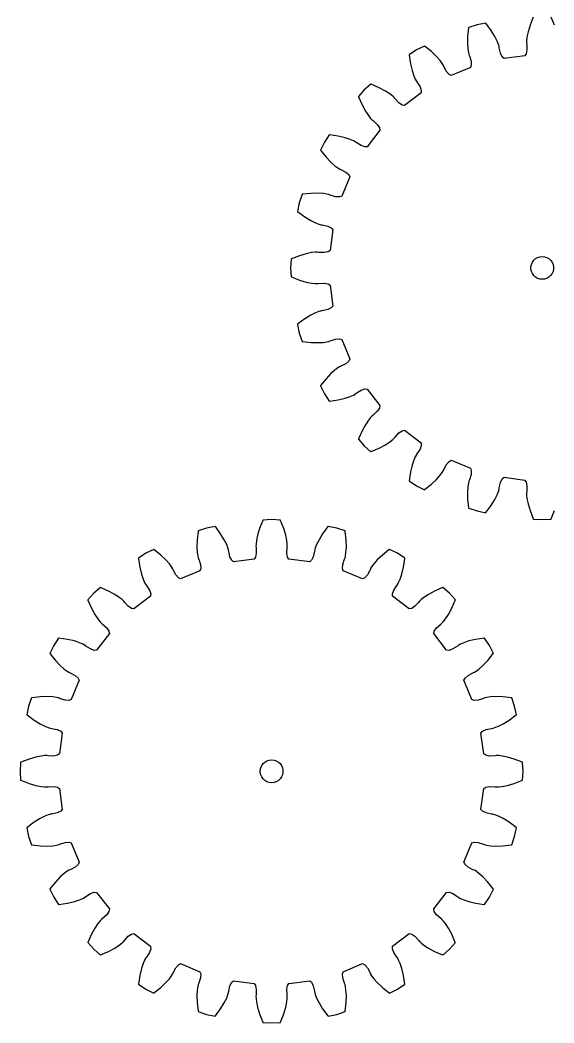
# Model space of a CAD drawing. Extents: x 0 to 209, y 0 to 199.
# Drawn here: x 0 to 70.3, y 0 to 131.9 of the extents above; entities that cross this region are included whole.
import ezdxf

# ---------------------------------------------------------------- set-up
doc = ezdxf.new("R2010")
doc.units = 0

msp = doc.modelspace()

# ---------------------------------------------------------------- linework, layer by layer
for p, q in [((67.53, 132.31), (67.11, 131.24)), ((70.31, 131.24), (69.88, 132.31)), ((59.03, 130.88), (58.9, 129.73)), ((59.04, 130.92), (59.03, 130.88)), ((60.14, 131.29), (59.04, 130.92)), ((61.28, 131.52), (60.14, 131.29)), ((61.3, 131.49), (61.28, 131.52)), ((61.99, 130.56), (61.3, 131.49)), ((67.11, 131.24), (66.84, 130.35)), ((58.9, 129.73), (58.88, 128.81)), ((62.48, 129.77), (61.99, 130.56)), ((62.79, 129.14), (62.48, 129.77)), ((66.7, 129.66), (66.65, 129.19)), ((66.84, 130.35), (66.7, 129.66)), ((52.16, 127.98), (51.19, 127.34)), ((53.2, 128.5), (52.16, 127.98)), ((53.23, 128.48), (53.2, 128.5)), ((54.13, 127.76), (53.23, 128.48)), ((58.88, 128.81), (58.92, 128.11)), ((58.92, 128.11), (58.99, 127.63)), ((62.97, 128.7), (62.79, 129.14)), ((63.04, 128.46), (62.97, 128.7)), ((63.04, 128.44), (63.04, 128.46)), ((63.06, 128.26), (63.04, 128.44)), ((63.23, 127.54), (63.06, 128.26)), ((66.7, 128), (66.6, 127.49)), ((66.65, 129.19), (66.64, 128.93)), ((66.64, 128.93), (66.64, 128.91)), ((66.64, 128.91), (66.67, 128.73)), ((66.67, 128.73), (66.7, 128)), ((51.19, 127.34), (51.19, 127.3)), ((51.19, 127.3), (51.36, 126.16)), ((54.81, 127.12), (54.13, 127.76)), ((55.27, 126.6), (54.81, 127.12)), ((58.99, 127.63), (59.05, 127.39)), ((59.05, 127.39), (59.05, 127.37)), ((59.05, 127.37), (59.12, 127.2)), ((59.12, 127.2), (59.34, 126.5)), ((63.45, 127.07), (63.23, 127.54)), ((63.69, 126.86), (63.45, 127.07)), ((66.42, 127.21), (63.69, 126.86)), ((66.6, 127.49), (66.42, 127.21)), ((51.36, 126.16), (51.58, 125.26)), ((55.56, 126.21), (55.27, 126.6)), ((55.69, 126), (55.56, 126.21)), ((55.7, 125.98), (55.69, 126)), ((55.76, 125.81), (55.7, 125.98)), ((56.11, 125.16), (55.76, 125.81)), ((59.28, 125.67), (56.74, 124.62)), ((59.38, 125.98), (59.28, 125.67)), ((59.34, 126.5), (59.38, 125.98)), ((51.58, 125.26), (51.8, 124.59)), ((51.8, 124.59), (51.99, 124.15)), ((51.99, 124.15), (52.11, 123.93)), ((56.45, 124.76), (56.11, 125.16)), ((56.74, 124.62), (56.45, 124.76)), ((45.3, 122.72), (44.53, 121.85)), ((46.17, 123.49), (45.3, 122.72)), ((46.21, 123.48), (46.17, 123.49)), ((47.27, 123.02), (46.21, 123.48)), ((48.08, 122.58), (47.27, 123.02)), ((52.11, 123.93), (52.12, 123.91)), ((52.12, 123.91), (52.23, 123.77)), ((52.23, 123.77), (52.63, 123.15)), ((52.63, 123.15), (52.8, 122.66)), ((44.53, 121.85), (44.54, 121.81)), ((44.54, 121.81), (45, 120.76)), ((48.67, 122.19), (48.08, 122.58)), ((49.04, 121.89), (48.67, 122.19)), ((49.22, 121.72), (49.04, 121.89)), ((49.24, 121.7), (49.22, 121.72)), ((49.35, 121.56), (49.24, 121.7)), ((49.85, 121.02), (49.35, 121.56)), ((52.78, 122.33), (50.6, 120.66)), ((52.8, 122.66), (52.78, 122.33)), ((45, 120.76), (45.45, 119.94)), ((50.28, 120.72), (49.85, 121.02)), ((50.6, 120.66), (50.28, 120.72)), ((45.45, 119.94), (45.83, 119.35)), ((45.83, 119.35), (46.13, 118.98)), ((46.13, 118.98), (46.3, 118.8)), ((46.3, 118.8), (46.32, 118.78)), ((46.32, 118.78), (46.46, 118.68)), ((47.36, 117.43), (45.69, 115.24)), ((46.46, 118.68), (47, 118.17)), ((47, 118.17), (47.3, 117.75)), ((47.3, 117.75), (47.36, 117.43)), ((40.69, 116.83), (40.04, 115.86)), ((40.72, 116.83), (40.69, 116.83)), ((41.86, 116.66), (40.72, 116.83)), ((42.76, 116.44), (41.86, 116.66)), ((43.43, 116.22), (42.76, 116.44)), ((43.87, 116.03), (43.43, 116.22)), ((40.04, 115.86), (39.53, 114.82)), ((39.53, 114.82), (39.54, 114.79)), ((39.54, 114.79), (40.26, 113.89)), ((44.09, 115.91), (43.87, 116.03)), ((44.11, 115.9), (44.09, 115.91)), ((44.25, 115.79), (44.11, 115.9)), ((44.87, 115.4), (44.25, 115.79)), ((45.36, 115.22), (44.87, 115.4)), ((45.69, 115.24), (45.36, 115.22)), ((40.26, 113.89), (40.9, 113.22)), ((40.9, 113.22), (41.43, 112.75)), ((41.43, 112.75), (41.81, 112.47)), ((41.81, 112.47), (42.02, 112.33)), ((42.02, 112.33), (42.04, 112.32)), ((42.04, 112.32), (42.21, 112.26)), ((42.21, 112.26), (42.86, 111.91)), ((43.4, 111.28), (42.35, 108.74)), ((42.86, 111.91), (43.26, 111.58)), ((43.26, 111.58), (43.4, 111.28)), ((37.11, 108.98), (36.73, 107.88)), ((37.14, 108.99), (37.11, 108.98)), ((38.29, 109.12), (37.14, 108.99)), ((39.21, 109.15), (38.29, 109.12)), ((39.92, 109.1), (39.21, 109.15)), ((40.39, 109.03), (39.92, 109.1)), ((40.63, 108.98), (40.39, 109.03)), ((40.65, 108.97), (40.63, 108.98)), ((40.82, 108.9), (40.65, 108.97)), ((41.52, 108.68), (40.82, 108.9)), ((42.04, 108.64), (41.52, 108.68)), ((42.35, 108.74), (42.04, 108.64)), ((36.73, 107.88), (36.51, 106.74)), ((36.51, 106.74), (36.53, 106.72)), ((36.53, 106.72), (37.46, 106.03)), ((37.46, 106.03), (38.25, 105.54)), ((38.25, 105.54), (38.88, 105.23)), ((38.88, 105.23), (39.32, 105.06)), ((39.32, 105.06), (39.56, 104.98)), ((39.56, 104.98), (39.59, 104.98)), ((39.59, 104.98), (39.76, 104.96)), ((39.76, 104.96), (40.48, 104.8)), ((40.48, 104.8), (40.95, 104.57)), ((41.17, 104.33), (40.81, 101.6)), ((40.95, 104.57), (41.17, 104.33)), ((40.81, 101.6), (40.54, 101.42)), ((35.68, 100.47), (35.6, 99.31)), ((35.71, 100.49), (35.68, 100.47)), ((36.78, 100.91), (35.71, 100.49)), ((37.67, 101.18), (36.78, 100.91)), ((38.36, 101.32), (37.67, 101.18)), ((38.84, 101.37), (38.36, 101.32)), ((39.09, 101.38), (38.84, 101.37)), ((39.11, 101.38), (39.09, 101.38)), ((39.29, 101.35), (39.11, 101.38)), ((40.02, 101.32), (39.29, 101.35)), ((40.54, 101.42), (40.02, 101.32)), ((67.41, 100.06), (67.59, 100.32)), ((67.59, 100.32), (67.83, 100.53)), ((67.83, 100.53), (68.1, 100.68)), ((68.1, 100.68), (68.4, 100.78)), ((68.4, 100.78), (68.71, 100.81)), ((68.71, 100.81), (69.02, 100.78)), ((69.02, 100.78), (69.32, 100.68)), ((69.32, 100.68), (69.59, 100.53)), ((69.59, 100.53), (69.82, 100.32)), ((69.82, 100.32), (70.01, 100.06)), ((35.6, 99.31), (35.68, 98.15)), ((67.22, 99.47), (67.28, 99.78)), ((67.22, 99.16), (67.22, 99.47)), ((67.28, 98.85), (67.22, 99.16)), ((67.28, 99.78), (67.41, 100.06)), ((70.01, 100.06), (70.14, 99.78)), ((70.14, 99.78), (70.2, 99.47)), ((70.2, 99.16), (70.14, 98.85)), ((70.2, 99.47), (70.2, 99.16)), ((35.68, 98.15), (35.71, 98.14)), ((35.71, 98.14), (36.78, 97.71)), ((36.78, 97.71), (37.67, 97.45)), ((67.41, 98.56), (67.28, 98.85)), ((67.59, 98.31), (67.41, 98.56)), ((67.83, 98.1), (67.59, 98.31)), ((68.1, 97.94), (67.83, 98.1)), ((68.4, 97.85), (68.1, 97.94)), ((68.71, 97.81), (68.4, 97.85)), ((69.02, 97.85), (68.71, 97.81)), ((69.32, 97.94), (69.02, 97.85)), ((69.59, 98.1), (69.32, 97.94)), ((69.82, 98.31), (69.59, 98.1)), ((70.01, 98.56), (69.82, 98.31)), ((70.14, 98.85), (70.01, 98.56)), ((37.67, 97.45), (38.36, 97.31)), ((38.36, 97.31), (38.84, 97.25)), ((38.84, 97.25), (39.09, 97.25)), ((39.09, 97.25), (39.11, 97.25)), ((39.11, 97.25), (39.29, 97.27)), ((39.29, 97.27), (40.02, 97.3)), ((40.02, 97.3), (40.54, 97.21)), ((40.54, 97.21), (40.81, 97.03)), ((40.81, 97.03), (41.17, 94.3)), ((39.76, 93.67), (39.59, 93.65)), ((40.48, 93.83), (39.76, 93.67)), ((40.95, 94.05), (40.48, 93.83)), ((41.17, 94.3), (40.95, 94.05)), ((37.46, 92.6), (36.53, 91.91)), ((38.25, 93.08), (37.46, 92.6)), ((38.88, 93.4), (38.25, 93.08)), ((39.32, 93.57), (38.88, 93.4)), ((39.56, 93.64), (39.32, 93.57)), ((39.59, 93.65), (39.56, 93.64)), ((36.53, 91.91), (36.51, 91.88)), ((36.51, 91.88), (36.73, 90.74)), ((36.73, 90.74), (37.11, 89.64)), ((40.65, 89.66), (40.82, 89.73)), ((40.82, 89.73), (41.52, 89.95)), ((41.52, 89.95), (42.04, 89.99)), ((42.04, 89.99), (42.35, 89.88)), ((42.35, 89.88), (43.4, 87.34)), ((37.11, 89.64), (37.14, 89.64)), ((37.14, 89.64), (38.29, 89.51)), ((38.29, 89.51), (39.21, 89.48)), ((39.21, 89.48), (39.92, 89.52)), ((39.92, 89.52), (40.39, 89.59)), ((40.39, 89.59), (40.63, 89.65)), ((40.63, 89.65), (40.65, 89.66)), ((43.4, 87.34), (43.26, 87.05)), ((41.43, 85.88), (40.9, 85.41)), ((41.81, 86.16), (41.43, 85.88)), ((42.02, 86.29), (41.81, 86.16)), ((42.04, 86.3), (42.02, 86.29)), ((42.21, 86.37), (42.04, 86.3)), ((42.86, 86.71), (42.21, 86.37)), ((43.26, 87.05), (42.86, 86.71)), ((40.26, 84.74), (39.54, 83.83)), ((40.9, 85.41), (40.26, 84.74)), ((39.54, 83.83), (39.53, 83.8)), ((39.53, 83.8), (40.04, 82.76)), ((44.25, 82.84), (44.87, 83.23)), ((44.87, 83.23), (45.36, 83.4)), ((45.36, 83.4), (45.69, 83.38)), ((45.69, 83.38), (47.36, 81.2)), ((40.04, 82.76), (40.69, 81.79)), ((40.69, 81.79), (40.72, 81.8)), ((40.72, 81.8), (41.86, 81.97)), ((41.86, 81.97), (42.76, 82.18)), ((42.76, 82.18), (43.43, 82.4)), ((43.43, 82.4), (43.87, 82.59)), ((43.87, 82.59), (44.09, 82.71)), ((44.09, 82.71), (44.11, 82.73)), ((44.11, 82.73), (44.25, 82.84)), ((47.3, 80.88), (47, 80.45)), ((47.36, 81.2), (47.3, 80.88)), ((45.83, 79.27), (45.45, 78.69)), ((46.13, 79.65), (45.83, 79.27)), ((46.3, 79.83), (46.13, 79.65)), ((46.32, 79.84), (46.3, 79.83)), ((46.46, 79.95), (46.32, 79.84)), ((47, 80.45), (46.46, 79.95)), ((45, 77.87), (44.54, 76.81)), ((45.45, 78.69), (45, 77.87)), ((49.85, 77.61), (50.28, 77.9)), ((50.28, 77.9), (50.6, 77.97)), ((50.6, 77.97), (52.78, 76.29)), ((44.54, 76.81), (44.53, 76.78)), ((44.53, 76.78), (45.3, 75.9)), ((48.67, 76.44), (49.04, 76.73)), ((49.04, 76.73), (49.22, 76.91)), ((49.22, 76.91), (49.24, 76.92)), ((49.24, 76.92), (49.35, 77.07)), ((49.35, 77.07), (49.85, 77.61)), ((45.3, 75.9), (46.17, 75.14)), ((46.21, 75.15), (47.27, 75.61)), ((47.27, 75.61), (48.08, 76.05)), ((48.08, 76.05), (48.67, 76.44)), ((52.63, 75.48), (52.23, 74.85)), ((52.8, 75.97), (52.63, 75.48)), ((52.78, 76.29), (52.8, 75.97)), ((46.17, 75.14), (46.21, 75.15)), ((51.8, 74.03), (51.58, 73.37)), ((51.99, 74.47), (51.8, 74.03)), ((52.11, 74.69), (51.99, 74.47)), ((52.12, 74.71), (52.11, 74.69)), ((52.23, 74.85), (52.12, 74.71)), ((56.45, 73.86), (56.74, 74.01)), ((56.74, 74.01), (59.28, 72.95)), ((51.58, 73.37), (51.36, 72.47)), ((55.56, 72.41), (55.69, 72.63)), ((55.69, 72.63), (55.7, 72.65)), ((55.7, 72.65), (55.76, 72.81)), ((55.76, 72.81), (56.11, 73.47)), ((56.11, 73.47), (56.45, 73.86)), ((59.28, 72.95), (59.38, 72.64)), ((59.38, 72.64), (59.34, 72.13)), ((51.36, 72.47), (51.19, 71.32)), ((51.19, 71.32), (51.19, 71.29)), ((51.19, 71.29), (52.16, 70.64)), ((54.13, 70.87), (54.81, 71.5)), ((54.81, 71.5), (55.27, 72.03)), ((55.27, 72.03), (55.56, 72.41)), ((59.05, 71.23), (58.99, 70.99)), ((59.12, 71.42), (59.05, 71.26)), ((59.05, 71.26), (59.05, 71.23)), ((59.34, 72.13), (59.12, 71.42)), ((63.23, 71.09), (63.45, 71.55)), ((63.45, 71.55), (63.69, 71.77)), ((63.69, 71.77), (66.42, 71.41)), ((66.42, 71.41), (66.6, 71.14)), ((52.16, 70.64), (53.2, 70.13)), ((53.2, 70.13), (53.23, 70.15)), ((53.23, 70.15), (54.13, 70.87)), ((58.92, 70.52), (58.88, 69.82)), ((58.99, 70.99), (58.92, 70.52)), ((62.79, 69.48), (62.97, 69.92)), ((62.97, 69.92), (63.04, 70.17)), ((63.04, 70.19), (63.06, 70.37)), ((63.04, 70.17), (63.04, 70.19)), ((63.06, 70.37), (63.23, 71.09)), ((66.6, 71.14), (66.7, 70.63)), ((66.7, 70.63), (66.67, 69.89)), ((58.88, 69.82), (58.9, 68.89)), ((58.9, 68.89), (59.03, 67.74)), ((61.99, 68.06), (62.48, 68.85)), ((62.48, 68.85), (62.79, 69.48)), ((66.67, 69.89), (66.64, 69.72)), ((66.64, 69.72), (66.64, 69.69)), ((66.64, 69.69), (66.65, 69.44)), ((66.65, 69.44), (66.7, 68.97)), ((66.7, 68.97), (66.84, 68.28)), ((59.03, 67.74), (59.04, 67.71)), ((59.04, 67.71), (60.14, 67.34)), ((60.14, 67.34), (61.28, 67.11)), ((61.3, 67.14), (61.99, 68.06)), ((66.84, 68.28), (67.11, 67.39)), ((67.11, 67.39), (67.53, 66.32)), ((69.88, 66.32), (70.31, 67.39)), ((31.93, 66.1), (31.5, 65.03)), ((31.94, 66.13), (31.93, 66.1)), ((33.1, 66.21), (31.94, 66.13)), ((34.26, 66.13), (33.1, 66.21)), ((34.28, 66.1), (34.26, 66.13)), ((34.7, 65.03), (34.28, 66.1)), ((61.28, 67.11), (61.3, 67.14)), ((67.53, 66.32), (67.55, 66.28)), ((67.55, 66.28), (68.71, 66.21)), ((68.71, 66.21), (69.87, 66.28)), ((69.87, 66.28), (69.88, 66.32)), ((23.43, 64.67), (23.3, 63.53)), ((23.44, 64.71), (23.43, 64.67)), ((24.54, 65.08), (23.44, 64.71)), ((25.68, 65.31), (24.54, 65.08)), ((25.7, 65.28), (25.68, 65.31)), ((26.39, 64.35), (25.7, 65.28)), ((31.5, 65.03), (31.24, 64.14)), ((34.97, 64.14), (34.7, 65.03)), ((40.51, 65.28), (39.82, 64.35)), ((40.53, 65.31), (40.51, 65.28)), ((41.67, 65.08), (40.53, 65.31)), ((42.77, 64.71), (41.67, 65.08)), ((42.78, 64.67), (42.77, 64.71)), ((42.91, 63.53), (42.78, 64.67)), ((23.3, 63.53), (23.27, 62.6)), ((26.87, 63.56), (26.39, 64.35)), ((27.19, 62.94), (26.87, 63.56)), ((31.1, 63.45), (31.05, 62.98)), ((31.24, 64.14), (31.1, 63.45)), ((35.11, 63.45), (34.97, 64.14)), ((35.16, 62.98), (35.11, 63.45)), ((39.34, 63.56), (39.02, 62.94)), ((39.82, 64.35), (39.34, 63.56)), ((42.94, 62.6), (42.91, 63.53)), ((17.59, 62.29), (16.55, 61.77)), ((17.62, 62.27), (17.59, 62.29)), ((18.53, 61.55), (17.62, 62.27)), ((23.27, 62.6), (23.31, 61.9)), ((27.36, 62.49), (27.19, 62.94)), ((27.43, 62.25), (27.36, 62.49)), ((27.44, 62.23), (27.43, 62.25)), ((27.46, 62.05), (27.44, 62.23)), ((27.62, 61.33), (27.46, 62.05)), ((31.05, 62.98), (31.04, 62.73)), ((31.04, 62.73), (31.04, 62.7)), ((31.04, 62.7), (31.07, 62.53)), ((31.07, 62.53), (31.09, 61.79)), ((35.11, 61.79), (35.14, 62.53)), ((35.14, 62.53), (35.17, 62.7)), ((35.17, 62.73), (35.16, 62.98)), ((35.17, 62.7), (35.17, 62.73)), ((38.75, 62.05), (38.59, 61.33)), ((38.77, 62.23), (38.75, 62.05)), ((38.78, 62.25), (38.77, 62.23)), ((38.85, 62.49), (38.78, 62.25)), ((39.02, 62.94), (38.85, 62.49)), ((42.89, 61.9), (42.94, 62.6)), ((48.58, 62.27), (47.68, 61.55)), ((48.61, 62.29), (48.58, 62.27)), ((49.66, 61.77), (48.61, 62.29)), ((16.55, 61.77), (15.59, 61.13)), ((15.59, 61.13), (15.59, 61.09)), ((15.59, 61.09), (15.76, 59.95)), ((19.2, 60.91), (18.53, 61.55)), ((19.67, 60.39), (19.2, 60.91)), ((23.31, 61.9), (23.38, 61.43)), ((23.38, 61.43), (23.44, 61.18)), ((23.44, 61.18), (23.45, 61.16)), ((23.45, 61.16), (23.52, 60.99)), ((23.52, 60.99), (23.74, 60.29)), ((27.85, 60.86), (27.62, 61.33)), ((28.09, 60.65), (27.85, 60.86)), ((30.82, 61.01), (28.09, 60.65)), ((31, 61.28), (30.82, 61.01)), ((31.09, 61.79), (31, 61.28)), ((35.21, 61.28), (35.11, 61.79)), ((35.39, 61.01), (35.21, 61.28)), ((38.12, 60.65), (35.39, 61.01)), ((38.36, 60.86), (38.12, 60.65)), ((38.59, 61.33), (38.36, 60.86)), ((42.47, 60.29), (42.69, 60.99)), ((42.69, 60.99), (42.76, 61.16)), ((42.76, 61.16), (42.77, 61.18)), ((42.77, 61.18), (42.82, 61.43)), ((42.82, 61.43), (42.89, 61.9)), ((47.01, 60.91), (46.54, 60.39)), ((47.68, 61.55), (47.01, 60.91)), ((50.62, 61.13), (49.66, 61.77)), ((50.45, 59.95), (50.62, 61.09)), ((50.62, 61.09), (50.62, 61.13)), ((15.76, 59.95), (15.97, 59.05)), ((19.95, 60), (19.67, 60.39)), ((20.08, 59.79), (19.95, 60)), ((20.09, 59.77), (20.08, 59.79)), ((20.16, 59.6), (20.09, 59.77)), ((20.5, 58.95), (20.16, 59.6)), ((23.67, 59.46), (21.13, 58.41)), ((23.78, 59.77), (23.67, 59.46)), ((23.74, 60.29), (23.78, 59.77)), ((42.43, 59.77), (42.47, 60.29)), ((42.53, 59.46), (42.43, 59.77)), ((45.08, 58.41), (42.53, 59.46)), ((46.05, 59.6), (45.71, 58.95)), ((46.12, 59.77), (46.05, 59.6)), ((46.13, 59.79), (46.12, 59.77)), ((46.26, 60), (46.13, 59.79)), ((46.54, 60.39), (46.26, 60)), ((50.24, 59.05), (50.45, 59.95)), ((15.97, 59.05), (16.2, 58.38)), ((16.2, 58.38), (16.38, 57.95)), ((20.84, 58.56), (20.5, 58.95)), ((21.13, 58.41), (20.84, 58.56)), ((45.37, 58.56), (45.08, 58.41)), ((45.71, 58.95), (45.37, 58.56)), ((49.82, 57.95), (50.01, 58.38)), ((50.01, 58.38), (50.24, 59.05)), ((10.57, 57.28), (9.7, 56.51)), ((10.6, 57.27), (10.57, 57.28)), ((11.66, 56.81), (10.6, 57.27)), ((12.48, 56.37), (11.66, 56.81)), ((16.38, 57.95), (16.5, 57.72)), ((16.5, 57.72), (16.52, 57.7)), ((16.52, 57.7), (16.63, 57.56)), ((16.63, 57.56), (17.02, 56.94)), ((17.02, 56.94), (17.19, 56.45)), ((49.01, 56.45), (49.19, 56.94)), ((49.19, 56.94), (49.58, 57.56)), ((49.58, 57.56), (49.69, 57.7)), ((49.69, 57.7), (49.7, 57.72)), ((49.7, 57.72), (49.82, 57.95)), ((54.55, 56.81), (53.73, 56.37)), ((55.61, 57.27), (54.55, 56.81)), ((55.64, 57.28), (55.61, 57.27)), ((56.51, 56.51), (55.64, 57.28)), ((9.7, 56.51), (8.93, 55.64)), ((8.93, 55.64), (8.94, 55.61)), ((8.94, 55.61), (9.4, 54.55)), ((13.06, 55.98), (12.48, 56.37)), ((13.44, 55.68), (13.06, 55.98)), ((13.62, 55.51), (13.44, 55.68)), ((13.64, 55.49), (13.62, 55.51)), ((13.74, 55.35), (13.64, 55.49)), ((17.17, 56.12), (14.99, 54.45)), ((17.19, 56.45), (17.17, 56.12)), ((49.03, 56.12), (49.01, 56.45)), ((51.22, 54.45), (49.03, 56.12)), ((52.57, 55.49), (52.47, 55.35)), ((52.59, 55.51), (52.57, 55.49)), ((52.77, 55.68), (52.59, 55.51)), ((53.14, 55.98), (52.77, 55.68)), ((53.73, 56.37), (53.14, 55.98)), ((57.28, 55.64), (56.51, 56.51)), ((56.81, 54.55), (57.27, 55.61)), ((57.27, 55.61), (57.28, 55.64)), ((9.4, 54.55), (9.84, 53.73)), ((14.24, 54.81), (13.74, 55.35)), ((14.67, 54.51), (14.24, 54.81)), ((14.99, 54.45), (14.67, 54.51)), ((51.54, 54.51), (51.22, 54.45)), ((51.97, 54.81), (51.54, 54.51)), ((52.47, 55.35), (51.97, 54.81)), ((56.37, 53.73), (56.81, 54.55)), ((9.84, 53.73), (10.23, 53.14)), ((10.23, 53.14), (10.53, 52.77)), ((10.53, 52.77), (10.7, 52.59)), ((55.51, 52.59), (55.68, 52.77)), ((55.68, 52.77), (55.98, 53.14)), ((55.98, 53.14), (56.37, 53.73)), ((10.7, 52.59), (10.72, 52.57)), ((10.72, 52.57), (10.86, 52.47)), ((10.86, 52.47), (11.4, 51.97)), ((11.4, 51.97), (11.69, 51.54)), ((11.69, 51.54), (11.76, 51.22)), ((54.45, 51.22), (54.51, 51.54)), ((54.51, 51.54), (54.81, 51.97)), ((54.81, 51.97), (55.35, 52.47)), ((55.35, 52.47), (55.49, 52.57)), ((55.49, 52.57), (55.51, 52.59)), ((5.08, 50.62), (4.44, 49.66)), ((5.12, 50.62), (5.08, 50.62)), ((6.26, 50.45), (5.12, 50.62)), ((7.16, 50.24), (6.26, 50.45)), ((7.83, 50.01), (7.16, 50.24)), ((11.76, 51.22), (10.08, 49.03)), ((56.12, 49.03), (54.45, 51.22)), ((59.05, 50.24), (58.38, 50.01)), ((59.95, 50.45), (59.05, 50.24)), ((61.09, 50.62), (59.95, 50.45)), ((61.13, 50.62), (61.09, 50.62)), ((61.77, 49.66), (61.13, 50.62)), ((4.44, 49.66), (3.92, 48.61)), ((8.26, 49.82), (7.83, 50.01)), ((8.48, 49.7), (8.26, 49.82)), ((8.5, 49.69), (8.48, 49.7)), ((8.64, 49.58), (8.5, 49.69)), ((9.27, 49.19), (8.64, 49.58)), ((9.76, 49.01), (9.27, 49.19)), ((10.08, 49.03), (9.76, 49.01)), ((56.45, 49.01), (56.12, 49.03)), ((56.94, 49.19), (56.45, 49.01)), ((57.56, 49.58), (56.94, 49.19)), ((57.7, 49.69), (57.56, 49.58)), ((57.72, 49.7), (57.7, 49.69)), ((57.95, 49.82), (57.72, 49.7)), ((58.38, 50.01), (57.95, 49.82)), ((62.29, 48.61), (61.77, 49.66)), ((3.92, 48.61), (3.94, 48.58)), ((3.94, 48.58), (4.66, 47.68)), ((4.66, 47.68), (5.3, 47.01)), ((60.91, 47.01), (61.55, 47.68)), ((61.55, 47.68), (62.27, 48.58)), ((62.27, 48.58), (62.29, 48.61)), ((5.3, 47.01), (5.82, 46.54)), ((5.82, 46.54), (6.2, 46.26)), ((6.2, 46.26), (6.42, 46.13)), ((59.79, 46.13), (60, 46.26)), ((60, 46.26), (60.39, 46.54)), ((60.39, 46.54), (60.91, 47.01)), ((6.42, 46.13), (6.44, 46.12)), ((6.44, 46.12), (6.61, 46.05)), ((6.61, 46.05), (7.26, 45.71)), ((7.8, 45.08), (6.74, 42.53)), ((7.26, 45.71), (7.65, 45.37)), ((7.65, 45.37), (7.8, 45.08)), ((58.41, 45.08), (58.56, 45.37)), ((59.46, 42.53), (58.41, 45.08)), ((58.56, 45.37), (58.95, 45.71)), ((58.95, 45.71), (59.6, 46.05)), ((59.6, 46.05), (59.77, 46.12)), ((59.77, 46.12), (59.79, 46.13)), ((1.5, 42.77), (1.13, 41.67)), ((1.54, 42.78), (1.5, 42.77)), ((2.68, 42.91), (1.54, 42.78)), ((3.61, 42.94), (2.68, 42.91)), ((4.31, 42.89), (3.61, 42.94)), ((4.78, 42.82), (4.31, 42.89)), ((5.03, 42.77), (4.78, 42.82)), ((5.05, 42.76), (5.03, 42.77)), ((5.21, 42.69), (5.05, 42.76)), ((5.92, 42.47), (5.21, 42.69)), ((6.44, 42.43), (5.92, 42.47)), ((6.74, 42.53), (6.44, 42.43)), ((59.77, 42.43), (59.46, 42.53)), ((60.29, 42.47), (59.77, 42.43)), ((60.99, 42.69), (60.29, 42.47)), ((61.16, 42.76), (60.99, 42.69)), ((61.18, 42.77), (61.16, 42.76)), ((61.43, 42.82), (61.18, 42.77)), ((61.9, 42.89), (61.43, 42.82)), ((62.6, 42.94), (61.9, 42.89)), ((63.53, 42.91), (62.6, 42.94)), ((64.67, 42.78), (63.53, 42.91)), ((64.71, 42.77), (64.67, 42.78)), ((65.08, 41.67), (64.71, 42.77)), ((1.13, 41.67), (0.9, 40.53)), ((65.31, 40.53), (65.08, 41.67)), ((0.9, 40.53), (0.93, 40.51)), ((0.93, 40.51), (1.85, 39.82)), ((1.85, 39.82), (2.65, 39.34)), ((63.56, 39.34), (64.35, 39.82)), ((64.35, 39.82), (65.28, 40.51)), ((65.28, 40.51), (65.31, 40.53)), ((2.65, 39.34), (3.27, 39.02)), ((3.27, 39.02), (3.72, 38.85)), ((3.72, 38.85), (3.96, 38.78)), ((3.96, 38.78), (3.98, 38.77)), ((3.98, 38.77), (4.16, 38.75)), ((4.16, 38.75), (4.88, 38.59)), ((4.88, 38.59), (5.35, 38.36)), ((5.35, 38.36), (5.56, 38.12)), ((60.65, 38.12), (60.86, 38.36)), ((60.86, 38.36), (61.33, 38.59)), ((61.33, 38.59), (62.05, 38.75)), ((62.05, 38.75), (62.23, 38.77)), ((62.23, 38.77), (62.25, 38.78)), ((62.25, 38.78), (62.49, 38.85)), ((62.49, 38.85), (62.94, 39.02)), ((62.94, 39.02), (63.56, 39.34)), ((5.56, 38.12), (5.2, 35.39)), ((61.01, 35.39), (60.65, 38.12)), ((1.18, 34.7), (0.11, 34.28)), ((2.07, 34.97), (1.18, 34.7)), ((2.76, 35.11), (2.07, 34.97)), ((3.23, 35.16), (2.76, 35.11)), ((3.48, 35.17), (3.23, 35.16)), ((3.51, 35.17), (3.48, 35.17)), ((3.68, 35.14), (3.51, 35.17)), ((4.42, 35.11), (3.68, 35.14)), ((4.93, 35.21), (4.42, 35.11)), ((5.2, 35.39), (4.93, 35.21)), ((31.99, 34.11), (32.22, 34.32)), ((32.22, 34.32), (32.49, 34.47)), ((32.49, 34.47), (32.79, 34.57)), ((32.79, 34.57), (33.1, 34.6)), ((33.1, 34.6), (33.42, 34.57)), ((33.42, 34.57), (33.71, 34.47)), ((33.71, 34.47), (33.99, 34.32)), ((33.99, 34.32), (34.22, 34.11)), ((61.28, 35.21), (61.01, 35.39)), ((61.79, 35.11), (61.28, 35.21)), ((62.53, 35.14), (61.79, 35.11)), ((62.7, 35.17), (62.53, 35.14)), ((62.73, 35.17), (62.7, 35.17)), ((62.98, 35.16), (62.73, 35.17)), ((63.45, 35.11), (62.98, 35.16)), ((64.14, 34.97), (63.45, 35.11)), ((65.03, 34.7), (64.14, 34.97)), ((66.1, 34.28), (65.03, 34.7)), ((0.08, 34.26), (0, 33.1)), ((0, 33.1), (0.08, 31.94)), ((0.11, 34.28), (0.08, 34.26)), ((31.61, 33.26), (31.68, 33.57)), ((31.61, 32.95), (31.61, 33.26)), ((31.68, 33.57), (31.81, 33.85)), ((31.81, 33.85), (31.99, 34.11)), ((34.22, 34.11), (34.4, 33.85)), ((34.4, 33.85), (34.53, 33.57)), ((34.53, 33.57), (34.6, 33.26)), ((34.6, 33.26), (34.6, 32.95)), ((66.13, 34.26), (66.1, 34.28)), ((66.21, 33.1), (66.13, 34.26)), ((66.13, 31.94), (66.21, 33.1)), ((0.08, 31.94), (0.11, 31.93)), ((0.11, 31.93), (1.18, 31.5)), ((31.68, 32.64), (31.61, 32.95)), ((31.81, 32.35), (31.68, 32.64)), ((31.99, 32.1), (31.81, 32.35)), ((32.22, 31.89), (31.99, 32.1)), ((32.49, 31.73), (32.22, 31.89)), ((32.79, 31.64), (32.49, 31.73)), ((33.71, 31.73), (33.42, 31.64)), ((33.99, 31.89), (33.71, 31.73)), ((34.22, 32.1), (33.99, 31.89)), ((34.4, 32.35), (34.22, 32.1)), ((34.53, 32.64), (34.4, 32.35)), ((34.6, 32.95), (34.53, 32.64)), ((65.03, 31.5), (66.1, 31.93)), ((66.1, 31.93), (66.13, 31.94)), ((1.18, 31.5), (2.07, 31.24)), ((2.07, 31.24), (2.76, 31.1)), ((2.76, 31.1), (3.23, 31.05)), ((3.23, 31.05), (3.48, 31.04)), ((3.48, 31.04), (3.51, 31.04)), ((3.51, 31.04), (3.68, 31.07)), ((3.68, 31.07), (4.42, 31.09)), ((4.42, 31.09), (4.93, 31)), ((4.93, 31), (5.2, 30.82)), ((5.2, 30.82), (5.56, 28.09)), ((33.1, 31.6), (32.79, 31.64)), ((33.42, 31.64), (33.1, 31.6)), ((60.65, 28.09), (61.01, 30.82)), ((61.01, 30.82), (61.28, 31)), ((61.28, 31), (61.79, 31.09)), ((61.79, 31.09), (62.53, 31.07)), ((62.53, 31.07), (62.7, 31.04)), ((62.7, 31.04), (62.73, 31.04)), ((62.73, 31.04), (62.98, 31.05)), ((62.98, 31.05), (63.45, 31.1)), ((63.45, 31.1), (64.14, 31.24)), ((64.14, 31.24), (65.03, 31.5)), ((5.35, 27.85), (4.88, 27.62)), ((5.56, 28.09), (5.35, 27.85)), ((60.86, 27.85), (60.65, 28.09)), ((61.33, 27.62), (60.86, 27.85)), ((1.85, 26.39), (0.93, 25.7)), ((2.65, 26.87), (1.85, 26.39)), ((3.27, 27.19), (2.65, 26.87)), ((3.72, 27.36), (3.27, 27.19)), ((3.96, 27.43), (3.72, 27.36)), ((3.98, 27.44), (3.96, 27.43)), ((4.16, 27.46), (3.98, 27.44)), ((4.88, 27.62), (4.16, 27.46)), ((62.05, 27.46), (61.33, 27.62)), ((62.23, 27.44), (62.05, 27.46)), ((62.25, 27.43), (62.23, 27.44)), ((62.49, 27.36), (62.25, 27.43)), ((62.94, 27.19), (62.49, 27.36)), ((63.56, 26.87), (62.94, 27.19)), ((64.35, 26.39), (63.56, 26.87)), ((65.28, 25.7), (64.35, 26.39)), ((0.93, 25.7), (0.9, 25.68)), ((0.9, 25.68), (1.13, 24.54)), ((65.08, 24.54), (65.31, 25.68)), ((65.31, 25.68), (65.28, 25.7)), ((1.13, 24.54), (1.5, 23.44)), ((5.92, 23.74), (6.44, 23.78)), ((6.44, 23.78), (6.74, 23.67)), ((59.46, 23.67), (59.77, 23.78)), ((59.77, 23.78), (60.29, 23.74)), ((64.71, 23.44), (65.08, 24.54)), ((1.5, 23.44), (1.54, 23.43)), ((1.54, 23.43), (2.68, 23.3)), ((2.68, 23.3), (3.61, 23.27)), ((3.61, 23.27), (4.31, 23.31)), ((4.31, 23.31), (4.78, 23.38)), ((4.78, 23.38), (5.03, 23.44)), ((5.03, 23.44), (5.05, 23.45)), ((5.05, 23.45), (5.21, 23.52)), ((5.21, 23.52), (5.92, 23.74)), ((6.74, 23.67), (7.8, 21.13)), ((58.41, 21.13), (59.46, 23.67)), ((60.29, 23.74), (60.99, 23.52)), ((60.99, 23.52), (61.16, 23.45)), ((61.16, 23.45), (61.18, 23.44)), ((61.18, 23.44), (61.43, 23.38)), ((61.43, 23.38), (61.9, 23.31)), ((61.9, 23.31), (62.6, 23.27)), ((62.6, 23.27), (63.53, 23.3)), ((63.53, 23.3), (64.67, 23.43)), ((64.67, 23.43), (64.71, 23.44)), ((7.8, 21.13), (7.65, 20.84)), ((58.56, 20.84), (58.41, 21.13)), ((6.2, 19.95), (5.82, 19.67)), ((6.42, 20.08), (6.2, 19.95)), ((6.44, 20.09), (6.42, 20.08)), ((6.61, 20.16), (6.44, 20.09)), ((7.26, 20.5), (6.61, 20.16)), ((7.65, 20.84), (7.26, 20.5)), ((58.95, 20.5), (58.56, 20.84)), ((59.6, 20.16), (58.95, 20.5)), ((59.77, 20.09), (59.6, 20.16)), ((59.79, 20.08), (59.77, 20.09)), ((60, 19.95), (59.79, 20.08)), ((60.39, 19.67), (60, 19.95)), ((4.66, 18.53), (3.94, 17.62)), ((5.3, 19.2), (4.66, 18.53)), ((5.82, 19.67), (5.3, 19.2)), ((60.91, 19.2), (60.39, 19.67)), ((61.55, 18.53), (60.91, 19.2)), ((62.27, 17.62), (61.55, 18.53)), ((3.94, 17.62), (3.92, 17.59)), ((3.92, 17.59), (4.44, 16.55)), ((9.27, 17.02), (9.76, 17.19)), ((9.76, 17.19), (10.08, 17.17)), ((10.08, 17.17), (11.76, 14.99)), ((54.45, 14.99), (56.12, 17.17)), ((56.12, 17.17), (56.45, 17.19)), ((56.45, 17.19), (56.94, 17.02)), ((61.77, 16.55), (62.29, 17.59)), ((62.29, 17.59), (62.27, 17.62)), ((4.44, 16.55), (5.08, 15.59)), ((6.26, 15.76), (7.16, 15.97)), ((7.16, 15.97), (7.83, 16.2)), ((7.83, 16.2), (8.26, 16.38)), ((8.26, 16.38), (8.48, 16.5)), ((8.48, 16.5), (8.5, 16.52)), ((8.5, 16.52), (8.64, 16.63)), ((8.64, 16.63), (9.27, 17.02)), ((56.94, 17.02), (57.56, 16.63)), ((57.56, 16.63), (57.7, 16.52)), ((57.7, 16.52), (57.72, 16.5)), ((57.72, 16.5), (57.95, 16.38)), ((57.95, 16.38), (58.38, 16.2)), ((58.38, 16.2), (59.05, 15.97)), ((59.05, 15.97), (59.95, 15.76)), ((61.13, 15.59), (61.77, 16.55)), ((5.08, 15.59), (5.12, 15.59)), ((5.12, 15.59), (6.26, 15.76)), ((11.69, 14.67), (11.4, 14.24)), ((11.76, 14.99), (11.69, 14.67)), ((54.51, 14.67), (54.45, 14.99)), ((54.81, 14.24), (54.51, 14.67)), ((59.95, 15.76), (61.09, 15.59)), ((61.09, 15.59), (61.13, 15.59)), ((10.53, 13.44), (10.23, 13.06)), ((10.7, 13.62), (10.53, 13.44)), ((10.72, 13.64), (10.7, 13.62)), ((10.86, 13.74), (10.72, 13.64)), ((11.4, 14.24), (10.86, 13.74)), ((55.35, 13.74), (54.81, 14.24)), ((55.49, 13.64), (55.35, 13.74)), ((55.51, 13.62), (55.49, 13.64)), ((55.68, 13.44), (55.51, 13.62)), ((55.98, 13.06), (55.68, 13.44)), ((9.84, 12.48), (9.4, 11.66)), ((10.23, 13.06), (9.84, 12.48)), ((56.37, 12.48), (55.98, 13.06)), ((56.81, 11.66), (56.37, 12.48)), ((8.94, 10.6), (8.93, 10.57)), ((8.93, 10.57), (9.7, 9.7)), ((9.4, 11.66), (8.94, 10.6)), ((13.44, 10.53), (13.62, 10.7)), ((13.62, 10.7), (13.64, 10.72)), ((13.64, 10.72), (13.74, 10.86)), ((13.74, 10.86), (14.24, 11.4)), ((14.24, 11.4), (14.67, 11.69)), ((14.67, 11.69), (14.99, 11.76)), ((14.99, 11.76), (17.17, 10.08)), ((49.03, 10.08), (51.22, 11.76)), ((51.22, 11.76), (51.54, 11.69)), ((51.54, 11.69), (51.97, 11.4)), ((51.97, 11.4), (52.47, 10.86)), ((52.47, 10.86), (52.57, 10.72)), ((52.57, 10.72), (52.59, 10.7)), ((52.59, 10.7), (52.77, 10.53)), ((56.51, 9.7), (57.28, 10.57)), ((57.27, 10.6), (56.81, 11.66)), ((57.28, 10.57), (57.27, 10.6)), ((9.7, 9.7), (10.57, 8.93)), ((10.6, 8.94), (11.66, 9.4)), ((11.66, 9.4), (12.48, 9.84)), ((12.48, 9.84), (13.06, 10.23)), ((13.06, 10.23), (13.44, 10.53)), ((17.02, 9.27), (16.63, 8.64)), ((17.19, 9.76), (17.02, 9.27)), ((17.17, 10.08), (17.19, 9.76)), ((49.01, 9.76), (49.03, 10.08)), ((49.19, 9.27), (49.01, 9.76)), ((49.58, 8.64), (49.19, 9.27)), ((52.77, 10.53), (53.14, 10.23)), ((53.14, 10.23), (53.73, 9.84)), ((53.73, 9.84), (54.55, 9.4)), ((54.55, 9.4), (55.61, 8.94)), ((55.64, 8.93), (56.51, 9.7)), ((10.57, 8.93), (10.6, 8.94)), ((16.38, 8.26), (16.2, 7.83)), ((16.5, 8.48), (16.38, 8.26)), ((16.52, 8.5), (16.5, 8.48)), ((16.63, 8.64), (16.52, 8.5)), ((49.69, 8.5), (49.58, 8.64)), ((49.7, 8.48), (49.69, 8.5)), ((49.82, 8.26), (49.7, 8.48)), ((50.01, 7.83), (49.82, 8.26)), ((55.61, 8.94), (55.64, 8.93)), ((15.97, 7.16), (15.76, 6.26)), ((16.2, 7.83), (15.97, 7.16)), ((20.09, 6.44), (20.16, 6.61)), ((20.16, 6.61), (20.5, 7.26)), ((20.5, 7.26), (20.84, 7.65)), ((20.84, 7.65), (21.13, 7.8)), ((21.13, 7.8), (23.67, 6.74)), ((23.67, 6.74), (23.78, 6.44)), ((42.43, 6.44), (42.53, 6.74)), ((42.53, 6.74), (45.08, 7.8)), ((45.08, 7.8), (45.37, 7.65)), ((45.37, 7.65), (45.71, 7.26)), ((45.71, 7.26), (46.05, 6.61)), ((46.05, 6.61), (46.12, 6.44)), ((50.24, 7.16), (50.01, 7.83)), ((50.45, 6.26), (50.24, 7.16)), ((15.76, 6.26), (15.59, 5.12)), ((18.53, 4.66), (19.2, 5.3)), ((19.2, 5.3), (19.67, 5.82)), ((19.67, 5.82), (19.95, 6.2)), ((19.95, 6.2), (20.08, 6.42)), ((20.08, 6.42), (20.09, 6.44)), ((23.74, 5.92), (23.52, 5.21)), ((23.78, 6.44), (23.74, 5.92)), ((27.62, 4.88), (27.85, 5.35)), ((27.85, 5.35), (28.09, 5.56)), ((28.09, 5.56), (30.82, 5.2)), ((35.39, 5.2), (38.12, 5.56)), ((38.12, 5.56), (38.36, 5.35)), ((38.36, 5.35), (38.59, 4.88)), ((42.47, 5.92), (42.43, 6.44)), ((42.69, 5.21), (42.47, 5.92)), ((46.12, 6.44), (46.13, 6.42)), ((46.13, 6.42), (46.26, 6.2)), ((46.26, 6.2), (46.54, 5.82)), ((46.54, 5.82), (47.01, 5.3)), ((47.01, 5.3), (47.68, 4.66)), ((50.62, 5.12), (50.45, 6.26)), ((15.59, 5.12), (15.59, 5.08)), ((15.59, 5.08), (16.55, 4.44)), ((16.55, 4.44), (17.59, 3.92)), ((17.62, 3.94), (18.53, 4.66)), ((23.31, 4.31), (23.27, 3.61)), ((23.38, 4.78), (23.31, 4.31)), ((23.44, 5.03), (23.38, 4.78)), ((23.45, 5.05), (23.44, 5.03)), ((23.52, 5.21), (23.45, 5.05)), ((27.43, 3.96), (27.44, 3.98)), ((27.44, 3.98), (27.46, 4.16)), ((27.46, 4.16), (27.62, 4.88)), ((30.82, 5.2), (31, 4.93)), ((31, 4.93), (31.09, 4.42)), ((31.09, 4.42), (31.07, 3.68)), ((35.11, 4.42), (35.21, 4.93)), ((35.14, 3.68), (35.11, 4.42)), ((35.21, 4.93), (35.39, 5.2)), ((38.59, 4.88), (38.75, 4.16)), ((38.75, 4.16), (38.77, 3.98)), ((38.77, 3.98), (38.78, 3.96)), ((42.76, 5.05), (42.69, 5.21)), ((42.77, 5.03), (42.76, 5.05)), ((42.82, 4.78), (42.77, 5.03)), ((42.89, 4.31), (42.82, 4.78)), ((42.94, 3.61), (42.89, 4.31)), ((47.68, 4.66), (48.58, 3.94)), ((48.61, 3.92), (49.66, 4.44)), ((49.66, 4.44), (50.62, 5.08)), ((50.62, 5.08), (50.62, 5.12)), ((17.59, 3.92), (17.62, 3.94)), ((23.27, 3.61), (23.3, 2.68)), ((23.3, 2.68), (23.43, 1.54)), ((26.39, 1.85), (26.87, 2.65)), ((26.87, 2.65), (27.19, 3.27)), ((27.19, 3.27), (27.36, 3.72)), ((27.36, 3.72), (27.43, 3.96)), ((31.07, 3.68), (31.04, 3.51)), ((31.04, 3.51), (31.04, 3.48)), ((31.04, 3.48), (31.05, 3.23)), ((31.05, 3.23), (31.1, 2.76)), ((31.1, 2.76), (31.24, 2.07)), ((34.97, 2.07), (35.11, 2.76)), ((35.11, 2.76), (35.16, 3.23)), ((35.17, 3.51), (35.14, 3.68)), ((35.16, 3.23), (35.17, 3.48)), ((35.17, 3.48), (35.17, 3.51)), ((38.78, 3.96), (38.85, 3.72)), ((38.85, 3.72), (39.02, 3.27)), ((39.02, 3.27), (39.34, 2.65)), ((39.34, 2.65), (39.82, 1.85)), ((42.78, 1.54), (42.91, 2.68)), ((42.91, 2.68), (42.94, 3.61)), ((48.58, 3.94), (48.61, 3.92)), ((23.43, 1.54), (23.44, 1.5)), ((23.44, 1.5), (24.54, 1.13)), ((25.7, 0.93), (26.39, 1.85)), ((31.24, 2.07), (31.5, 1.18)), ((34.7, 1.18), (34.97, 2.07)), ((39.82, 1.85), (40.51, 0.93)), ((41.67, 1.13), (42.77, 1.5)), ((42.77, 1.5), (42.78, 1.54)), ((24.54, 1.13), (25.68, 0.9)), ((25.68, 0.9), (25.7, 0.93)), ((31.5, 1.18), (31.93, 0.11)), ((31.93, 0.11), (31.94, 0.08)), ((31.94, 0.08), (33.1, 0)), ((33.1, 0), (34.26, 0.08)), ((34.26, 0.08), (34.28, 0.11)), ((34.28, 0.11), (34.7, 1.18)), ((40.51, 0.93), (40.53, 0.9)), ((40.53, 0.9), (41.67, 1.13))]:
    msp.add_line(p, q)

doc.saveas('drawing.dxf')
